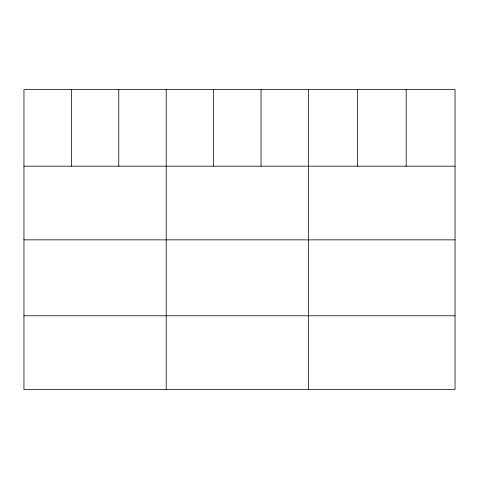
<?xml version="1.0" encoding="UTF-8"?>
<svg xmlns="http://www.w3.org/2000/svg" width="479" height="479" viewBox="0 0 479 479"><rect width="100%" height="100%" fill="white"/><g stroke="black" fill="none" stroke-linecap="round" stroke-linejoin="round"><path stroke-width="0.72" d="M455.05 166.177L455.05 389.457L23.95 389.457L23.95 89.543L455.05 89.543L455.05 166.177L23.95 166.177M23.95 239.859L455.05 239.859M23.95 315.775L455.05 315.775M406.192 89.543L406.192 166.177M357.334 89.543L357.334 166.177M308.476 89.543L308.476 389.457M261.055 89.543L261.055 166.177M213.634 89.543L213.634 166.177M166.213 89.543L166.213 389.457M118.792 89.543L118.792 166.177M71.371 89.543L71.371 166.177"/></g></svg>
